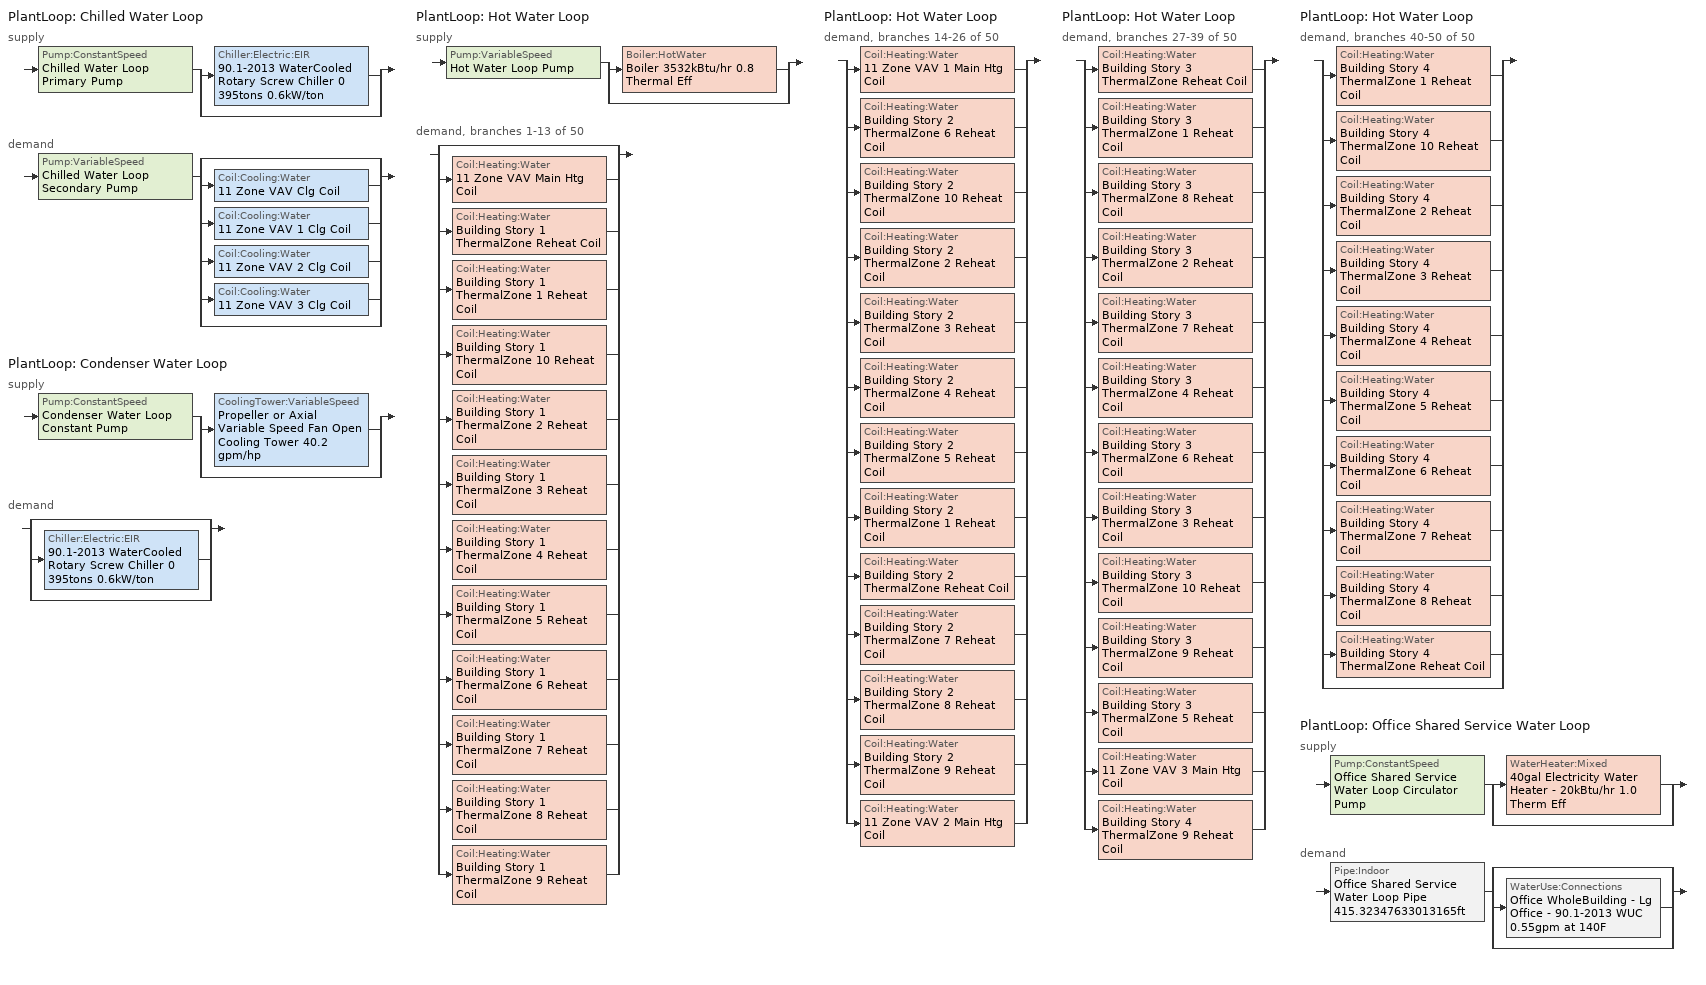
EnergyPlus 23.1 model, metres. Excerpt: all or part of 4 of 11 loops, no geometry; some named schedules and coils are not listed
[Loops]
PlantLoop 'Chilled Water Loop'
 supply: Pump:ConstantSpeed 'Chilled Water Loop Primary Pump' > split
  | Chiller:Electric:EIR '90.1-2013 WaterCooled  Rotary Screw Chiller 0 395tons 0.6kW/ton'
  | bypass
 demand: Pump:VariableSpeed 'Chilled Water Loop Secondary Pump' > split
  | bypass
  | Coil:Cooling:Water '11 Zone VAV Clg Coil'
  | Coil:Cooling:Water '11 Zone VAV 1 Clg Coil'
  | Coil:Cooling:Water '11 Zone VAV 2 Clg Coil'
  | Coil:Cooling:Water '11 Zone VAV 3 Clg Coil'
  | bypass
PlantLoop 'Condenser Water Loop'
 supply: Pump:ConstantSpeed 'Condenser Water Loop Constant Pump' > split
  | CoolingTower:VariableSpeed 'Propeller or Axial Variable Speed Fan Open Cooling Tower 40.2 gpm/hp'
  | bypass
 demand: split
  | bypass
  | Chiller:Electric:EIR '90.1-2013 WaterCooled  Rotary Screw Chiller 0 395tons 0.6kW/ton'
  | bypass
PlantLoop 'Hot Water Loop'
 supply: Pump:VariableSpeed 'Hot Water Loop Pump' > split
  | Boiler:HotWater 'Boiler 3532kBtu/hr 0.8 Thermal Eff'
  | bypass
 demand, branches 1-13 of 50: split
  | bypass
  | Coil:Heating:Water '11 Zone VAV Main Htg Coil'
  | Coil:Heating:Water 'Building Story 1 ThermalZone Reheat Coil'
  | Coil:Heating:Water 'Building Story 1 ThermalZone 1 Reheat Coil'
  | Coil:Heating:Water 'Building Story 1 ThermalZone 10 Reheat Coil'
  | Coil:Heating:Water 'Building Story 1 ThermalZone 2 Reheat Coil'
  | Coil:Heating:Water 'Building Story 1 ThermalZone 3 Reheat Coil'
  | Coil:Heating:Water 'Building Story 1 ThermalZone 4 Reheat Coil'
  | Coil:Heating:Water 'Building Story 1 ThermalZone 5 Reheat Coil'
  | Coil:Heating:Water 'Building Story 1 ThermalZone 6 Reheat Coil'
  | Coil:Heating:Water 'Building Story 1 ThermalZone 7 Reheat Coil'
  | Coil:Heating:Water 'Building Story 1 ThermalZone 8 Reheat Coil'
  | Coil:Heating:Water 'Building Story 1 ThermalZone 9 Reheat Coil'
PlantLoop 'Hot Water Loop'
 demand, branches 14-26 of 50: split
  | Coil:Heating:Water '11 Zone VAV 1 Main Htg Coil'
  | Coil:Heating:Water 'Building Story 2 ThermalZone 6 Reheat Coil'
  | Coil:Heating:Water 'Building Story 2 ThermalZone 10 Reheat Coil'
  | Coil:Heating:Water 'Building Story 2 ThermalZone 2 Reheat Coil'
  | Coil:Heating:Water 'Building Story 2 ThermalZone 3 Reheat Coil'
  | Coil:Heating:Water 'Building Story 2 ThermalZone 4 Reheat Coil'
  | Coil:Heating:Water 'Building Story 2 ThermalZone 5 Reheat Coil'
  | Coil:Heating:Water 'Building Story 2 ThermalZone 1 Reheat Coil'
  | Coil:Heating:Water 'Building Story 2 ThermalZone Reheat Coil'
  | Coil:Heating:Water 'Building Story 2 ThermalZone 7 Reheat Coil'
  | Coil:Heating:Water 'Building Story 2 ThermalZone 8 Reheat Coil'
  | Coil:Heating:Water 'Building Story 2 ThermalZone 9 Reheat Coil'
  | Coil:Heating:Water '11 Zone VAV 2 Main Htg Coil'
PlantLoop 'Hot Water Loop'
 demand, branches 27-39 of 50: split
  | Coil:Heating:Water 'Building Story 3 ThermalZone Reheat Coil'
  | Coil:Heating:Water 'Building Story 3 ThermalZone 1 Reheat Coil'
  | Coil:Heating:Water 'Building Story 3 ThermalZone 8 Reheat Coil'
  | Coil:Heating:Water 'Building Story 3 ThermalZone 2 Reheat Coil'
  | Coil:Heating:Water 'Building Story 3 ThermalZone 7 Reheat Coil'
  | Coil:Heating:Water 'Building Story 3 ThermalZone 4 Reheat Coil'
  | Coil:Heating:Water 'Building Story 3 ThermalZone 6 Reheat Coil'
  | Coil:Heating:Water 'Building Story 3 ThermalZone 3 Reheat Coil'
  | Coil:Heating:Water 'Building Story 3 ThermalZone 10 Reheat Coil'
  | Coil:Heating:Water 'Building Story 3 ThermalZone 9 Reheat Coil'
  | Coil:Heating:Water 'Building Story 3 ThermalZone 5 Reheat Coil'
  | Coil:Heating:Water '11 Zone VAV 3 Main Htg Coil'
  | Coil:Heating:Water 'Building Story 4 ThermalZone 9 Reheat Coil'
PlantLoop 'Hot Water Loop'
 demand, branches 40-50 of 50: split
  | Coil:Heating:Water 'Building Story 4 ThermalZone 1 Reheat Coil'
  | Coil:Heating:Water 'Building Story 4 ThermalZone 10 Reheat Coil'
  | Coil:Heating:Water 'Building Story 4 ThermalZone 2 Reheat Coil'
  | Coil:Heating:Water 'Building Story 4 ThermalZone 3 Reheat Coil'
  | Coil:Heating:Water 'Building Story 4 ThermalZone 4 Reheat Coil'
  | Coil:Heating:Water 'Building Story 4 ThermalZone 5 Reheat Coil'
  | Coil:Heating:Water 'Building Story 4 ThermalZone 6 Reheat Coil'
  | Coil:Heating:Water 'Building Story 4 ThermalZone 7 Reheat Coil'
  | Coil:Heating:Water 'Building Story 4 ThermalZone 8 Reheat Coil'
  | Coil:Heating:Water 'Building Story 4 ThermalZone Reheat Coil'
  | bypass
PlantLoop 'Office Shared Service Water Loop'
 supply: Pump:ConstantSpeed 'Office Shared Service Water Loop Circulator Pump' > split
  | WaterHeater:Mixed '40gal Electricity Water Heater - 20kBtu/hr 1.0 Therm Eff'
  | bypass
 demand: Pipe:Indoor 'Office Shared Service Water Loop Pipe 415.32347633013165ft' > split
  | bypass
  | WaterUse:Connections 'Office WholeBuilding - Lg Office - 90.1-2013 WUC 0.55gpm at 140F'
  | bypass
[Material]
Copper pipe 0.75in type L 1: Roughness=Smooth; Thickness {m}=0.001143; Conductivity {W/m-K}=386; Density {kg/m3}=8906.27; Specific Heat {J/kg-K}=385.1856; Thermal Absorptance=0.9; Solar Absorptance=0.7; Visible Absorptance=0.7
[Construction]
Uninsulated copper pipe 0.75in type L 1: Copper pipe 0.75in type L 1
[Coil:Heating:Water] Availability Schedule=Always On Discrete; U-Factor Times Area Value {W/K}=Autosize; Maximum Water Flow Rate {m3/s}=Autosize; Performance Input Method=UFactorTimesAreaAndDesignWaterFlowRate; Rated Capacity {W}=Autosize; Rated Inlet Water Temperature {C}=82.2222; Rated Inlet Air Temperature {C}=12.7778; Rated Outlet Water Temperature {C}=71.1111; Rated Outlet Air Temperature {C}=40; Rated Ratio for Air and Water Convection=0.5
Building Story 1 ThermalZone Reheat Coil; Building Story 1 ThermalZone 1 Reheat Coil; Building Story 1 ThermalZone 10 Reheat Coil; Building Story 1 ThermalZone 2 Reheat Coil; Building Story 1 ThermalZone 3 Reheat Coil; Building Story 1 ThermalZone 4 Reheat Coil; Building Story 1 ThermalZone 5 Reheat Coil; Building Story 1 ThermalZone 6 Reheat Coil; Building Story 1 ThermalZone 7 Reheat Coil; Building Story 1 ThermalZone 8 Reheat Coil; Building Story 1 ThermalZone 9 Reheat Coil; Building Story 2 ThermalZone Reheat Coil; Building Story 2 ThermalZone 1 Reheat Coil; Building Story 2 ThermalZone 10 Reheat Coil; Building Story 2 ThermalZone 2 Reheat Coil; Building Story 2 ThermalZone 3 Reheat Coil; Building Story 2 ThermalZone 4 Reheat Coil; Building Story 2 ThermalZone 5 Reheat Coil; Building Story 2 ThermalZone 6 Reheat Coil; Building Story 2 ThermalZone 7 Reheat Coil; Building Story 2 ThermalZone 8 Reheat Coil; Building Story 2 ThermalZone 9 Reheat Coil; Building Story 3 ThermalZone Reheat Coil; Building Story 3 ThermalZone 1 Reheat Coil; Building Story 3 ThermalZone 10 Reheat Coil; Building Story 3 ThermalZone 2 Reheat Coil; Building Story 3 ThermalZone 3 Reheat Coil; Building Story 3 ThermalZone 4 Reheat Coil; Building Story 3 ThermalZone 5 Reheat Coil; Building Story 3 ThermalZone 6 Reheat Coil; Building Story 3 ThermalZone 7 Reheat Coil; Building Story 3 ThermalZone 8 Reheat Coil; Building Story 3 ThermalZone 9 Reheat Coil; Building Story 4 ThermalZone Reheat Coil; Building Story 4 ThermalZone 1 Reheat Coil; Building Story 4 ThermalZone 10 Reheat Coil; Building Story 4 ThermalZone 2 Reheat Coil; Building Story 4 ThermalZone 3 Reheat Coil; Building Story 4 ThermalZone 4 Reheat Coil; Building Story 4 ThermalZone 5 Reheat Coil; Building Story 4 ThermalZone 6 Reheat Coil; Building Story 4 ThermalZone 7 Reheat Coil; Building Story 4 ThermalZone 8 Reheat Coil; Building Story 4 ThermalZone 9 Reheat Coil
[PlantLoop] Fluid Type=Water; Maximum Loop Flow Rate {m3/s}=Autosize; Minimum Loop Flow Rate {m3/s}=0; Plant Loop Volume {m3}=Autocalculate; Load Distribution Scheme=Optimal; Plant Loop Demand Calculation Scheme=SingleSetpoint
Name | Plant Equipment Operation Scheme | Maximum Loop Temperature {C} | Minimum Loop Temperature {C} | Common Pipe Simulation
Chilled Water Loop | Chilled Water Loop Operation Schemes | 40 | 1 | CommonPipe
Condenser Water Loop | Condenser Water Loop Operation Schemes | 80 | 5 | None
Hot Water Loop | Hot Water Loop Operation Schemes | 100 | 10 | None
Office Shared Service Water Loop | Office Shared Service Water Loop Operation Schemes | 60 | 10 | None
[Sizing:Plant]
Name | Loop Type | Design Loop Exit Temperature {C} | Loop Design Temperature Difference {deltaC} | Sizing Option | Zone Timesteps in Averaging Window | Coincident Sizing Factor Mode
Chilled Water Loop | Cooling | 6.66667 | 5.61111 | NonCoincident | 1 | None
Condenser Water Loop | Condenser | 29.4444 | 5.55556 | Coincident | 6 | GlobalCoolingSizingFactor
Hot Water Loop | Heating | 82.2222 | 11.1111 | NonCoincident | 1 | None
Office Shared Service Water Loop | Heating | 60 | 5 | NonCoincident | 1 | None
[Pump:ConstantSpeed] Design Flow Rate {m3/s}=Autosize; Design Power Consumption {W}=Autosize; Fraction of Motor Inefficiencies to Fluid Stream=0; Pump Control Type=Intermittent; Design Power Sizing Method=PowerPerFlowPerPressure; Design Electric Power per Unit Flow Rate {W/(m3/s)}=348701.1; Design Shaft Power per Unit Flow Rate per Unit Head {W/((m3/s)-Pa)}=1.28205
Name | Design Pump Head {Pa} | Motor Efficiency
Chilled Water Loop Primary Pump | 44836 | 0.895
Condenser Water Loop Constant Pump | 148557 | 0.936
Office Shared Service Water Loop Circulator Pump | 29890.7 | 0.7
[Chiller:Electric:EIR]
90.1-2013 WaterCooled  Rotary Screw Chiller 0 395tons 0.6kW/ton: Reference Capacity {W}=Autosize; Reference COP {W/W}=5.76557; Reference Leaving Chilled Water Temperature {C}=6.66667; Reference Entering Condenser Fluid Temperature {C}=35; Reference Chilled Water Flow Rate {m3/s}=Autosize; Reference Condenser Fluid Flow Rate {m3/s}=Autosize; Cooling Capacity Function of Temperature Curve=ChlrWtrPosDispPathAAllQRatio_fTchwsTcwsSI; Electric Input to Cooling Output Ratio Function of Temperature Curve=ChlrWtrPosDispPathAAllEIRRatio_fTchwsTcwsSI; Electric Input to Cooling Output Ratio Function of Part Load Ratio Curve=ChlrWtrPosDispPathAAllEIRRatio_fQRatio; Minimum Part Load Ratio=0.15; Maximum Part Load Ratio=1; Optimum Part Load Ratio=1; Minimum Unloading Ratio=0.25; Condenser Type=WaterCooled; Condenser Fan Power Ratio {W/W}=0; Fraction of Compressor Electric Consumption Rejected by Condenser=1; Leaving Chilled Water Lower Temperature Limit {C}=2.22222; Chiller Flow Mode=ConstantFlow; Sizing Factor=1; Basin Heater Capacity {W/K}=0; Basin Heater Setpoint Temperature {C}=10; Condenser Heat Recovery Relative Capacity Fraction=1
[SetpointManager:Scheduled] Control Variable=Temperature
Name | Schedule | Setpoint Node or NodeList
Chilled Water Loop Setpoint Manager | Chilled Water Loop Temp - 44F | Chilled Water Loop Supply Outlet Node
Hot Water Loop Setpoint Manager | Hot Water Loop Temp - 180F | Hot Water Loop Supply Outlet Node
Service hot water setpoint manager 1 | Service Water Loop Temp - 140F | Office Shared Service Water Loop Supply Outlet Node
[Pump:VariableSpeed] Design Maximum Flow Rate {m3/s}=Autosize; Design Power Consumption {W}=Autosize; Fraction of Motor Inefficiencies to Fluid Stream=0; Coefficient 1 of the Part Load Performance Curve=0; Design Minimum Flow Rate {m3/s}=0; Pump Control Type=Intermittent; Skin Loss Radiative Fraction=0.5; Design Power Sizing Method=PowerPerFlowPerPressure; Design Electric Power per Unit Flow Rate {W/(m3/s)}=348701.1; Design Shaft Power per Unit Flow Rate per Unit Head {W/((m3/s)-Pa)}=1.28205; Design Minimum Flow Rate Fraction=0
Name | Design Pump Head {Pa} | Motor Efficiency | Coefficient 2 of the Part Load Performance Curve | Coefficient 3 of the Part Load Performance Curve | Coefficient 4 of the Part Load Performance Curve
Chilled Water Loop Secondary Pump | 134508 | 0.924 | 0.0205 | 0.4101 | 0.5753
Hot Water Loop Pump | 179344 | 0.917 | 3.2485 | -4.7443 | 2.5294
[PlantEquipmentOperationSchemes] Control Scheme 1 Schedule=Always On Discrete
Name | Control Scheme 1
Chilled Water Loop Operation Schemes | Chilled Water Loop Cooling Operation Scheme
Condenser Water Loop Operation Schemes | Condenser Water Loop Cooling Operation Scheme
Hot Water Loop Operation Schemes | Hot Water Loop Heating Operation Scheme
Office Shared Service Water Loop Operation Schemes | Office Shared Service Water Loop Heating Operation Scheme
[PlantEquipmentOperation:CoolingLoad] Load Range 1 Lower Limit {W}=0; Load Range 1 Upper Limit {W}=1000000000
Name | Range 1 Equipment List
Chilled Water Loop Cooling Operation Scheme | Chilled Water Loop Cooling Equipment List
Condenser Water Loop Cooling Operation Scheme | Condenser Water Loop Cooling Equipment List
[PlantEquipmentList]
Chilled Water Loop Cooling Equipment List: 90.1-2013 WaterCooled  Rotary Screw Chiller 0 395tons 0.6kW/ton
Condenser Water Loop Cooling Equipment List: Propeller or Axial Variable Speed Fan Open Cooling Tower 40.2 gpm/hp
Hot Water Loop Heating Equipment List: Boiler 3532kBtu/hr 0.8 Thermal Eff
Office Shared Service Water Loop Heating Equipment List: 40gal Electricity Water Heater - 20kBtu/hr 1.0 Therm Eff
[CoolingTower:VariableSpeed]
Propeller or Axial Variable Speed Fan Open Cooling Tower 40.2 gpm/hp: Model Type=CoolToolsCrossFlow; Design Inlet Air Wet-Bulb Temperature {C}=23.8; Design Approach Temperature {deltaC}=5.55556; Design Range Temperature {deltaC}=5.55556; Design Water Flow Rate {m3/s}=Autosize; Design Air Flow Rate {m3/s}=Autosize; Design Fan Power {W}=22974.7; Fan Power Ratio Function of Air Flow Rate Ratio Curve=VSD-TWR-FAN-FPLR; Minimum Air Flow Rate Ratio=0.2; Fraction of Tower Capacity in Free Convection Regime=0.125; Basin Heater Capacity {W/K}=0; Basin Heater Setpoint Temperature {C}=2; Evaporation Loss Mode=SaturatedExit; Evaporation Loss Factor {percent/K}=0.2; Drift Loss Percent {percent}=0.008; Blowdown Calculation Mode=ConcentrationRatio; Blowdown Concentration Ratio=3; Number of Cells=1; Cell Control=MaximalCell; Sizing Factor=1
[SetpointManager:FollowOutdoorAirTemperature]
Condenser Water Loop Setpoint Manager Follow OATwb with 10.0F Approach: Control Variable=Temperature; Reference Temperature Type=OutdoorAirWetBulb; Offset Temperature Difference {deltaC}=5.55556; Maximum Setpoint Temperature {C}=29.3556; Minimum Setpoint Temperature {C}=21.1111; Setpoint Node or NodeList=Condenser Water Loop Supply Outlet Node
[Boiler:HotWater]
Boiler 3532kBtu/hr 0.8 Thermal Eff: Fuel Type=NaturalGas; Nominal Capacity {W}=Autosize; Nominal Thermal Efficiency=0.8; Efficiency Curve Temperature Evaluation Variable=LeavingBoiler; Normalized Boiler Efficiency Curve=Boiler with Minimum Turndown; Design Water Flow Rate {m3/s}=Autosize; Minimum Part Load Ratio=0; Maximum Part Load Ratio=1.2; Optimum Part Load Ratio=1; Water Outlet Upper Temperature Limit {C}=95; Boiler Flow Mode=LeavingSetpointModulated; Parasitic Electric Load {W}=0; Sizing Factor=1
[PlantEquipmentOperation:HeatingLoad] Load Range 1 Lower Limit {W}=0; Load Range 1 Upper Limit {W}=1000000000
Name | Range 1 Equipment List
Hot Water Loop Heating Operation Scheme | Hot Water Loop Heating Equipment List
Office Shared Service Water Loop Heating Operation Scheme | Office Shared Service Water Loop Heating Equipment List
[WaterHeater:Mixed]
40gal Electricity Water Heater - 20kBtu/hr 1.0 Therm Eff: Tank Volume {m3}=0.151416; Setpoint Temperature Schedule=Service Water Loop Temp - 140F; Deadband Temperature Difference {deltaC}=2; Maximum Temperature Limit {C}=60; Heater Control Type=Cycle; Heater Maximum Capacity {W}=5740.07; Heater Ignition Minimum Flow Rate {m3/s}=0; Heater Ignition Delay {s}=0; Heater Fuel Type=Electricity; Heater Thermal Efficiency=1; Off Cycle Parasitic Fuel Consumption Rate {W}=0; Off Cycle Parasitic Fuel Type=Electricity; Off Cycle Parasitic Heat Fraction to Tank=0; On Cycle Parasitic Fuel Consumption Rate {W}=0; On Cycle Parasitic Fuel Type=Electricity; On Cycle Parasitic Heat Fraction to Tank=0; Ambient Temperature Indicator=Schedule; Ambient Temperature Schedule=Water Heater Ambient Temp Schedule - 71.6f; Off Cycle Loss Coefficient to Ambient Temperature {W/K}=1.20802; Off Cycle Loss Fraction to Zone=1; On Cycle Loss Coefficient to Ambient Temperature {W/K}=1.20802; On Cycle Loss Fraction to Zone=1; Use Side Effectiveness=1; Source Side Effectiveness=1; Use Side Design Flow Rate {m3/s}=Autosize; Source Side Design Flow Rate {m3/s}=Autosize; Indirect Water Heating Recovery Time {hr}=1.5; Source Side Flow Control Mode=IndirectHeatPrimarySetpoint
[WaterHeater:Sizing]
40gal Electricity Water Heater - 20kBtu/hr 1.0 Therm Eff: Design Mode=PeakDraw; Time Storage Can Meet Peak Draw {hr}=0.538503; Time for Tank Recovery {hr}=0; Nominal Tank Volume for Autosizing Plant Connections {m3}=1
[Pipe:Indoor]
Office Shared Service Water Loop Pipe 415.32347633013165ft: Construction=Uninsulated copper pipe 0.75in type L 1; Environment Type=Schedule; Ambient Temperature Schedule=Office Shared Service Water Loop Piping Air Temp - 70F; Ambient Air Velocity Schedule=Office Shared Service Water Loop Piping Air Velocity - 0.67mph; Pipe Inside Diameter {m}=0.019939; Pipe Length {m}=126.591
[WaterUse:Connections]
Office WholeBuilding - Lg Office - 90.1-2013 WUC 0.55gpm at 140F: Drain Water Heat Exchanger Type=None; Drain Water Heat Exchanger Destination=Plant; Water Use Equipment 1=Office WholeBuilding - Lg Office - 90.1-2013 Service Water Use 0.55gpm at 140F
[WaterUse:Equipment]
Office WholeBuilding - Lg Office - 90.1-2013 Service Water Use 0.55gpm at 140F: Peak Flow Rate {m3/s}=3.44105e-05; Flow Rate Fraction Schedule=OfficeLarge BLDG_SWH_SCH; Target Temperature Schedule=Mixed Water At Faucet Temp - 140F; Sensible Fraction Schedule=Fraction Sensible - 0.2; Latent Fraction Schedule=Fraction Latent - 0.05
[Schedule:Week:Daily]
Chilled Water Loop Temp - 44F Week Rule - Jan1-Dec31: Chilled Water Loop Temp - 44F Default, Chilled Water Loop Temp - 44F Default, Chilled Water Loop Temp - 44F Default, Chilled Water Loop Temp - 44F Default, Chilled Water Loop Temp - 44F Default, Chilled Water Loop Temp - 44F Default, Chilled Water Loop Temp - 44F Default, Chilled Water Loop Temp - 44F Default, Chilled Water Loop Temp - 44F Default, Chilled Water Loop Temp - 44F Default, Chilled Water Loop Temp - 44F Default, Chilled Water Loop Temp - 44F Default
Hot Water Loop Temp - 180F Week Rule - Jan1-Dec31: Hot Water Loop Temp - 180F Default, Hot Water Loop Temp - 180F Default, Hot Water Loop Temp - 180F Default, Hot Water Loop Temp - 180F Default, Hot Water Loop Temp - 180F Default, Hot Water Loop Temp - 180F Default, Hot Water Loop Temp - 180F Default, Hot Water Loop Temp - 180F Default, Hot Water Loop Temp - 180F Default, Hot Water Loop Temp - 180F Default, Hot Water Loop Temp - 180F Default, Hot Water Loop Temp - 180F Default
Office Shared Service Water Loop Piping Air Temp - 70F Week Rule - Jan1-Dec31: Office Shared Service Water Loop Piping Air Temp - 70F Default, Office Shared Service Water Loop Piping Air Temp - 70F Default, Office Shared Service Water Loop Piping Air Temp - 70F Default, Office Shared Service Water Loop Piping Air Temp - 70F Default, Office Shared Service Water Loop Piping Air Temp - 70F Default, Office Shared Service Water Loop Piping Air Temp - 70F Default, Office Shared Service Water Loop Piping Air Temp - 70F Default, Office Shared Service Water Loop Piping Air Temp - 70F Default, Office Shared Service Water Loop Piping Air Temp - 70F Default, Office Shared Service Water Loop Piping Air Temp - 70F Default, Office Shared Service Water Loop Piping Air Temp - 70F Default, Office Shared Service Water Loop Piping Air Temp - 70F Default
Service Water Loop Temp - 140F Week Rule - Jan1-Dec31: Service Water Loop Temp - 140F Default, Service Water Loop Temp - 140F Default, Service Water Loop Temp - 140F Default, Service Water Loop Temp - 140F Default, Service Water Loop Temp - 140F Default, Service Water Loop Temp - 140F Default, Service Water Loop Temp - 140F Default, Service Water Loop Temp - 140F Default, Service Water Loop Temp - 140F Default, Service Water Loop Temp - 140F Default, Service Water Loop Temp - 140F Default, Service Water Loop Temp - 140F Default
Water Heater Ambient Temp Schedule - 71.6f Week Rule - Jan1-Dec31: Water Heater Ambient Temp Schedule - 71.6f Default, Water Heater Ambient Temp Schedule - 71.6f Default, Water Heater Ambient Temp Schedule - 71.6f Default, Water Heater Ambient Temp Schedule - 71.6f Default, Water Heater Ambient Temp Schedule - 71.6f Default, Water Heater Ambient Temp Schedule - 71.6f Default, Water Heater Ambient Temp Schedule - 71.6f Default, Water Heater Ambient Temp Schedule - 71.6f Default, Water Heater Ambient Temp Schedule - 71.6f Default, Water Heater Ambient Temp Schedule - 71.6f Default, Water Heater Ambient Temp Schedule - 71.6f Default, Water Heater Ambient Temp Schedule - 71.6f Default
[Schedule:Year]
Chilled Water Loop Temp - 44F: Chilled Water Loop Temp - 44F Week Rule - Jan1-Dec31, 1, 1, 12, 31
Fraction Latent - 0.05: Fraction Latent - 0.05 Week Rule - Jan1-Dec31, 1, 1, 12, 31
Fraction Sensible - 0.2: Fraction Sensible - 0.2 Week Rule - Jan1-Dec31, 1, 1, 12, 31
Hot Water Loop Temp - 180F: Hot Water Loop Temp - 180F Week Rule - Jan1-Dec31, 1, 1, 12, 31
Mixed Water At Faucet Temp - 140F: Mixed Water At Faucet Temp - 140F Week Rule - Jan1-Dec31, 1, 1, 12, 31
Office Shared Service Water Loop Piping Air Temp - 70F: Office Shared Service Water Loop Piping Air Temp - 70F Week Rule - Jan1-Dec31, 1, 1, 12, 31
Office Shared Service Water Loop Piping Air Velocity - 0.67mph: Office Shared Service Water Loop Piping Air Velocity - 0.67mph Week Rule - Jan1-Dec31, 1, 1, 12, 31
OfficeLarge BLDG_SWH_SCH: OfficeLarge BLDG_SWH_SCH Week Rule - Jan1-Dec31, 1, 1, 12, 31
Service Water Loop Temp - 140F: Service Water Loop Temp - 140F Week Rule - Jan1-Dec31, 1, 1, 12, 31
Water Heater Ambient Temp Schedule - 71.6f: Water Heater Ambient Temp Schedule - 71.6f Week Rule - Jan1-Dec31, 1, 1, 12, 31
[Schedule:Constant]
Always On Discrete: OnOff, 1
[Curve:Biquadratic] Minimum Value of x=4.44; Maximum Value of x=12.22; Minimum Value of y=15.56; Maximum Value of y=29.44
Name | Coefficient1 Constant | Coefficient2 x | Coefficient3 x**2 | Coefficient4 y | Coefficient5 y**2 | Coefficient6 x*y | Minimum Curve Output | Maximum Curve Output
ChlrWtrPosDispPathAAllQRatio_fTchwsTcwsSI | 0.96744 | 0.037082 | 0.000434 | -0.005837 | -4.9e-05 | -0.000274 | 0.89 | 1.33
ChlrWtrPosDispPathAAllEIRRatio_fTchwsTcwsSI | 0.665307 | -0.009339 | 0.000483 | 0.009492 | 0.000544 | -0.000864 | 0.74 | 1.27
[Curve:Quadratic]
ChlrWtrPosDispPathAAllEIRRatio_fQRatio: Coefficient1 Constant=0.310965; Coefficient2 x=0.322519; Coefficient3 x**2=0.372745; Minimum Value of x=0.1; Maximum Value of x=1; Minimum Curve Output=0.35
[Curve:Cubic] Minimum Value of x=0
Name | Coefficient1 Constant | Coefficient2 x | Coefficient3 x**2 | Coefficient4 x**3 | Maximum Value of x
VSD-TWR-FAN-FPLR | 0.331629 | -0.885676 | 0.605565 | 0.948482 | 1
Boiler with Minimum Turndown | 0.7791 | 1.4745 | -2.5795 | 1.3467 | 1.3
